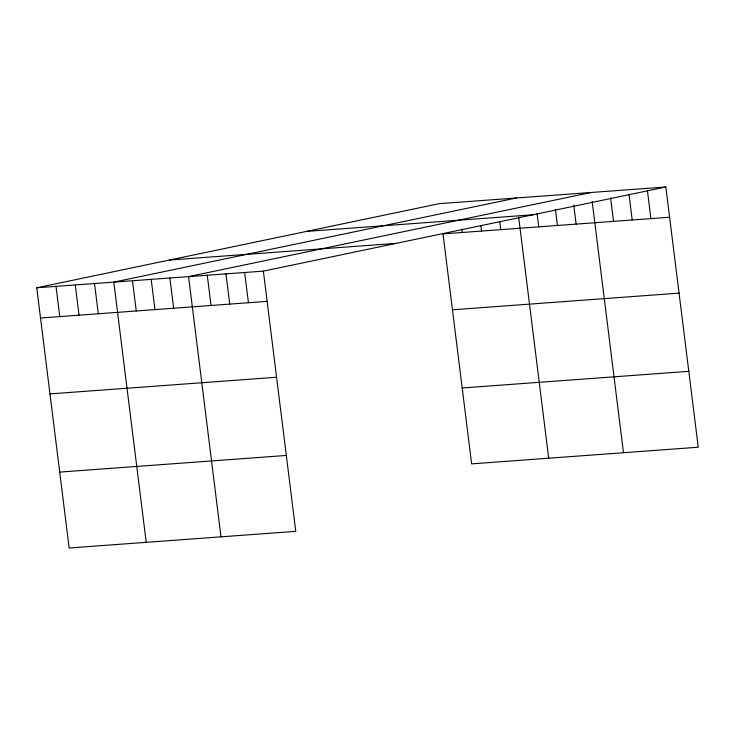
<?xml version="1.0" encoding="UTF-8"?>
<svg xmlns="http://www.w3.org/2000/svg" width="735" height="735" viewBox="0 0 735 735"><rect width="100%" height="100%" fill="white"/><g stroke="black" fill="none" stroke-linecap="round" stroke-linejoin="round"><path stroke-width="1.1" d="M665.837 187.002L263.36 271.123L295.764 531.341L69.163 547.998L36.75 287.78L439.236 203.659L665.837 187.002L698.25 447.22L471.64 463.877L443.003 233.895L669.603 217.238M516.282 198L113.796 282.111L146.21 542.329M591.059 192.496L188.573 276.617L220.987 536.835M306.412 231.415L533.022 214.767M169.574 260.015L396.174 243.368M36.75 287.78L263.36 271.123M40.517 318.016L267.127 301.359M452.448 309.793L679.057 293.136M49.971 393.905L276.571 377.257M462.196 387.979L688.796 371.331M59.71 472.1L286.31 455.452M647.425 190.622L650.907 218.617M629.004 194.233L632.21 219.985M610.592 197.844L613.523 221.364M592.171 201.463L623.473 452.714M573.759 205.074L576.13 224.111M555.485 209.806L557.433 225.489M537.064 213.416L538.737 226.858M518.653 217.036L548.687 458.217M499.809 221.814L500.783 229.651M480.828 225.461L481.526 231.066M461.837 229.118L462.26 232.48M244.663 272.501L248.43 302.737M225.967 273.87L229.733 304.106M207.27 275.248L211.037 305.484M169.877 277.995L173.644 308.231M151.189 279.364L154.956 309.6M132.493 280.742L136.26 310.978M94.53 283.535L98.297 313.771M75.273 284.95L79.04 315.186M56.007 286.365L59.774 316.601"/></g></svg>
